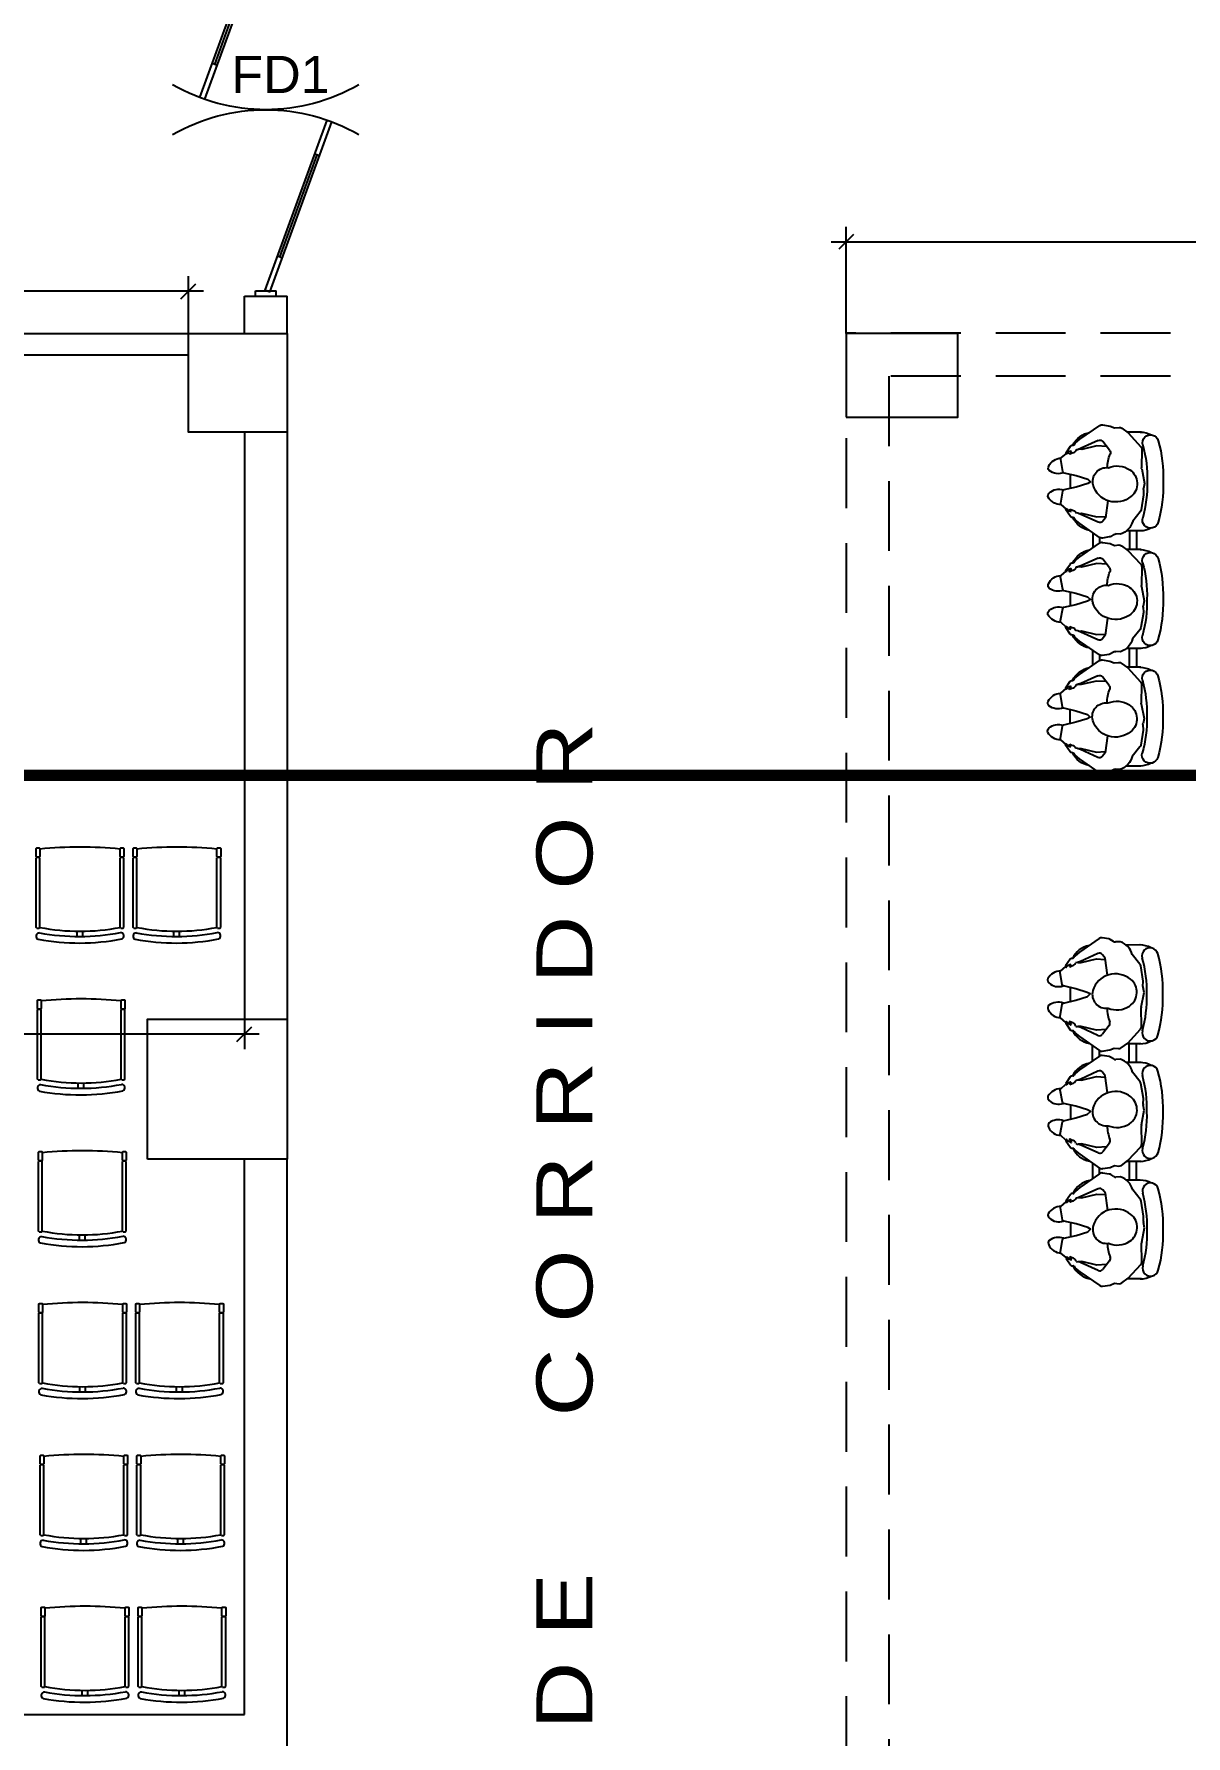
# Model space of a CAD drawing. Extents: x 6345096 to 6738923, y -6490958 to -6305885.
# Drawn here: x 6640441 to 6646623, y -6436884 to -6427753 of the extents above; entities that cross this region are included whole.
import ezdxf
from ezdxf.enums import TextEntityAlignment as Align

# ---------------------------------------------------------------- set-up
doc = ezdxf.new("R2010")
doc.units = 0
doc.header["$LTSCALE"] = 600
doc.header["$MEASUREMENT"] = 0
doc.header["$PDMODE"] = 35
doc.linetypes.add('DASHED', pattern=[0.75, 0.5, -0.25])
doc.linetypes.add('HIDDEN2', pattern=[0.1875, 0.125, -0.0625])
doc.layers.get('0').update_dxf_attribs({"linetype": 'CONTINUOUS'})
doc.layers.get('Defpoints').update_dxf_attribs({"linetype": 'CONTINUOUS'})
for name, color, linetype in [('Fire Door', 10, 'CONTINUOUS'), ('furniture', 33, 'CONTINUOUS'), ('LA-column', 3, 'CONTINUOUS'), ('REVISIONS', 6, 'CONTINUOUS'), ('Sections', 10, 'CONTINUOUS'), ('TXT', 6, 'CONTINUOUS'), ('Walls', 7, 'CONTINUOUS'), ('Working Dim', 5, 'CONTINUOUS')]:
    doc.layers.add(name, color=color, linetype=linetype)
doc.styles.add('ari', font='arial.ttf')
doc.styles.add('ARIAL', font='arial.ttf')
doc.dimstyles.new('int. dim', dxfattribs={"dimtxt": 200, "dimasz": 80, "dimexe": 80, "dimexo": 0, "dimgap": 70, "dimtad": 0, "dimdec": 0, "dimzin": 12, "dimdsep": 46, "dimtxsty": 'ari', "dimblk": 'OBLIQUE', "dimcen": 2, "dimdle": 80, "dimclrd": 256, "dimclre": 256, "dimclrt": 6, "dimadec": 0, "dimazin": 0, "dimtfac": 1, "dimtdec": 0, "dimtix": 1, "dimtmove": 2, "dimatfit": 3, "dimfxl": 1, "dimtolj": 1, "dimtzin": 0, "dimlwd": -1, "dimlwe": -1, "dimarcsym": 0})

# ---------------------------------------------------------------- blocks, each defined once
blk = doc.blocks.new('A$C32852038')
at = {"layer": 'furniture', "color": 8}
for p, q in [((-231.7, -54), (-235, -57.2)), ((-235, -430.7), (-235, -57.2)), ((-231.7, -54), (-218.3, -54)), ((-215, -57.2), (-218.3, -54)), ((-215, -430.7), (-215, -57.2)), ((218.3, -54), (215, -57.2)), ((215, -430.7), (215, -57.2)), ((218.3, -54), (231.7, -54)), ((235, -57.2), (231.7, -54)), ((235, -430.7), (235, -57.2)), ((-231.7, -434), (-235, -430.7)), ((-231.7, -434), (-218.3, -434)), ((-218.3, -434), (-215, -430.7)), ((-15.7, -479.2), (-15.7, -451.1)), ((14.8, -479.2), (14.8, -451.1)), ((218.3, -434), (215, -430.7)), ((218.3, -434), (231.7, -434)), ((231.7, -434), (235, -430.7))]:
    blk.add_line(p, q, dxfattribs=at)
for points in [[(-235, -50.7), (-235, -7.2), (-231.7, -4), (-218.3, -4), (-215, -7.2), (-215, -50.7), (-218.3, -54), (-231.7, -54)], [(215, -50.7), (215, -7.2), (218.3, -4), (231.7, -4), (235, -7.2), (235, -50.7), (231.7, -54), (218.3, -54)]]:
    blk.add_lwpolyline(points, close=True, dxfattribs=at)
for centre, radius, start, end in [((0, -2191.6), 2191.6, 84.36999, 95.63001), ((0, 692.7), 1143.8, 259.16569, 280.83431), ((-217.4, -477.9), 18, 89.44312, 247.64656), ((-4.7, 698.8), 1213.3, 259.57711, 280.84799), ((-4.7, 698.8), 1178, 259.5839, 280.82925), ((216.8, -476.2), 18, 292.35344, 90.55688)]:
    blk.add_arc(centre, radius, start, end, dxfattribs=at)
blk = doc.blocks.new('_Oblique')
at = {"color": 0, "linetype": 'ByBlock', "lineweight": -2}
blk.add_line((-0.5, -0.5), (0.5, 0.5), dxfattribs=at)
blk = doc.blocks.new('*D2185')
at = {"layer": 'Defpoints', "color": 0, "transparency": 16777216}
for p in [(6635920, -6432852.1, 5.1), (6641569.5, -6432852.1, 5.1), (6635920, -6433118.6)]:
    blk.add_point(p, dxfattribs=at)
at = {"layer": 'Working Dim', "transparency": 16777216}
for p, q in [((6635920, -6432852.1), (6635920, -6433198.6)), ((6641569.5, -6432852.1), (6641569.5, -6433198.6)), ((6635840, -6433118.6), (6638376.5, -6433118.6)), ((6641649.5, -6433118.6), (6639113.1, -6433118.6))]:
    blk.add_line(p, q, dxfattribs=at)
at = {"layer": 'Working Dim', "transparency": 16777216, "xscale": 80, "yscale": 80, "zscale": 80, "rotation": 180}
blk.add_blockref('_Oblique', (6635920, -6433118.6), dxfattribs=at)
at = {"layer": 'Working Dim', "transparency": 16777216, "xscale": 80, "yscale": 80, "zscale": 80}
blk.add_blockref('_Oblique', (6641569.5, -6433118.6), dxfattribs=at)
at = {"layer": 'Working Dim', "color": 6, "transparency": 16777216, "insert": (6638744.8, -6433118.6), "char_height": 200, "attachment_point": 5, "style": 'ari'}
blk.add_mtext('\\A1;5650', dxfattribs=at)
blk = doc.blocks.new('*D2229')
at = {"layer": 'Defpoints', "color": 0, "transparency": 16777216}
for p in [(6637355.5, -6429132.8), (6637355.5, -6429358.8, 1.4), (6641269.5, -6429358.8, 1.4)]:
    blk.add_point(p, dxfattribs=at)
at = {"layer": 'Working Dim', "transparency": 16777216}
for p, q in [((6637275.5, -6429132.8), (6638943.2, -6429132.8)), ((6637355.5, -6429358.8), (6637355.5, -6429052.8)), ((6641349.5, -6429132.8), (6639681.9, -6429132.8)), ((6641269.5, -6429358.8), (6641269.5, -6429052.8))]:
    blk.add_line(p, q, dxfattribs=at)
at = {"layer": 'Working Dim', "transparency": 16777216, "xscale": 80, "yscale": 80, "zscale": 80, "rotation": 180}
blk.add_blockref('_Oblique', (6637355.5, -6429132.8), dxfattribs=at)
at = {"layer": 'Working Dim', "transparency": 16777216, "xscale": 80, "yscale": 80, "zscale": 80}
blk.add_blockref('_Oblique', (6641269.5, -6429132.8), dxfattribs=at)
at = {"layer": 'Working Dim', "color": 6, "transparency": 16777216, "insert": (6639312.5, -6429132.8), "char_height": 200, "attachment_point": 5, "style": 'ari'}
blk.add_mtext('\\A1;3915', dxfattribs=at)
blk = doc.blocks.new('A$C6F2C55AD')
at = {"layer": 'furniture', "color": 8}
for p, q in [((-273.9, 917.1), (-308.5, 891.8)), ((-236, 918.6), (-259.6, 921)), ((-212.3, 928), (-236, 918.6)), ((-171.6, 934.6), (-212.3, 928)), ((-49.8, 857.1), (-156.5, 931.2)), ((-379.5, 895.9), (-302.9, 895.9)), ((-308.5, 891.8), (-377.1, 817.5)), ((-209.2, 797.7), (-173.4, 844.1)), ((-148.5, 850.3), (-56.1, 808.3)), ((-24.6, 836.6), (-49.8, 857.1)), ((-18.6, 827), (-24.6, 836.6)), ((-7.3, 824.3), (-15, 824.8)), ((-382.5, 803.2), (-381.1, 703.3)), ((-56.1, 808.3), (-39.7, 802.4)), ((-8.2, 781.4), (3.8, 776.1)), ((-1.3, 787.1), (-5, 793.2)), ((4.8, 781), (-1.3, 787.1)), ((-0.3, 792.4), (11, 788.8)), ((24.4, 784.6), (0.3, 820)), ((11, 788.8), (18.9, 779)), ((-381.5, 699), (-396.8, 620.7)), ((0, 593.2), (0, 668.6)), ((-396.8, 620.7), (-391.1, 593.4)), ((-390.7, 588.1), (-392.1, 559.3)), ((-392.1, 559.3), (-378.8, 477.9)), ((-374.5, 468.3), (-333.8, 417.4)), ((-199.8, 527.8), (-187.5, 436)), ((-56.1, 453.6), (-39.7, 459.4)), ((-39.7, 459.4), (-29.4, 461.9)), ((2.1, 482.2), (-9.9, 476.9)), ((-2.9, 468.6), (3.2, 477.3)), ((11, 473), (-2.9, 468.6)), ((0.3, 441.8), (24.4, 477.2)), ((3.6, 480.6), (2.1, 482.2)), ((3.2, 477.3), (3.6, 480.6)), ((18.9, 482.8), (11, 473)), ((-373.9, 365.9), (-301.2, 365.9)), ((-354.9, 365.9), (-354.9, 265)), ((-316.4, 365.9), (-316.4, 265)), ((-187.5, 436), (-173.4, 417.7)), ((-156.5, 330.7), (-49.8, 404.7)), ((-148.5, 411.5), (-56.1, 453.6)), ((-49.8, 404.7), (-24.6, 425.2)), ((-24.6, 425.2), (-18.6, 434.9)), ((-15, 437), (-7.3, 437.5)), ((-273.9, 286.2), (-308.5, 260.9)), ((-269.1, 348), (-244, 349.2)), ((-236, 287.7), (-259.6, 290.1)), ((-212.3, 297.1), (-236, 287.7)), ((-232.1, 346.1), (-215.8, 336)), ((-171.6, 303.7), (-212.3, 297.1)), ((-208.2, 333.1), (-171.6, 327.2)), ((-156.5, 330.7), (-156.5, 300.2)), ((-49.8, 226.2), (-156.5, 300.3)), ((-119.5, 356.4), (-119.5, 274.5)), ((-379.5, 265), (-302.9, 265)), ((-308.5, 260.9), (-377.1, 186.6)), ((-373.9, 265), (-302.9, 265)), ((-209.2, 166.7), (-173.4, 213.2)), ((-148.5, 219.4), (-56.1, 177.3)), ((-24.6, 205.7), (-49.8, 226.2)), ((-18.6, 196), (-24.6, 205.7)), ((-7.3, 193.4), (-15, 193.9)), ((24.4, 153.7), (0.3, 189.1)), ((-382.5, 172.3), (-381.1, 72.4)), ((-56.1, 177.3), (-39.7, 171.5)), ((-8.2, 150.5), (3.8, 145.2)), ((-1.3, 156.2), (-5, 162.3)), ((4.8, 150.1), (-1.3, 156.2)), ((-0.3, 161.5), (11, 157.9)), ((11, 157.9), (18.9, 148.1)), ((-381.5, 68.1), (-396.8, -10.2)), ((0, -37.7), (0, 37.7)), ((-396.8, -10.2), (-391.1, -37.5)), ((-390.7, -42.8), (-392.1, -71.7)), ((-392.1, -71.7), (-378.8, -153)), ((-374.5, -162.6), (-333.8, -213.5)), ((-199.8, -103.1), (-187.5, -194.9)), ((-148.5, -219.4), (-56.1, -177.3)), ((-56.1, -177.3), (-39.7, -171.5)), ((-39.7, -171.5), (-29.4, -169.1)), ((2.1, -148.7), (-9.9, -154)), ((-2.9, -162.3), (3.2, -153.6)), ((11, -157.9), (-2.9, -162.3)), ((0.3, -189.1), (24.4, -153.7)), ((3.6, -150.3), (2.1, -148.7)), ((3.2, -153.6), (3.6, -150.3)), ((18.9, -148.1), (11, -157.9)), ((-379.5, -265), (-301.2, -265)), ((-354.9, -265), (-354.9, -365.9)), ((-316.4, -265), (-316.4, -365.9)), ((-187.5, -194.9), (-173.4, -213.2)), ((-156.5, -300.3), (-49.8, -226.2)), ((-49.8, -226.2), (-24.6, -205.7)), ((-24.6, -205.7), (-18.6, -196)), ((-15, -193.9), (-7.3, -193.4)), ((-273.9, -344.7), (-308.5, -370)), ((-269.1, -282.9), (-244, -281.7)), ((-236, -343.2), (-259.6, -340.8)), ((-212.3, -333.8), (-236, -343.2)), ((-232.1, -284.8), (-215.8, -294.9)), ((-171.6, -327.2), (-212.3, -333.8)), ((-208.2, -297.8), (-171.6, -303.7)), ((-156.5, -300.2), (-156.5, -330.7)), ((-49.8, -404.7), (-156.5, -330.7)), ((-119.5, -274.5), (-119.5, -356.4)), ((-379.5, -365.9), (-302.9, -365.9)), ((-308.5, -370), (-377.1, -444.3)), ((-373.9, -365.9), (-302.9, -365.9)), ((-209.2, -464.2), (-173.4, -417.7)), ((-148.5, -411.5), (-56.1, -453.6)), ((-56.1, -453.6), (-39.7, -459.4)), ((-24.6, -425.2), (-49.8, -404.7)), ((-18.6, -434.9), (-24.6, -425.2)), ((-7.3, -437.5), (-15, -437)), ((24.4, -477.2), (0.3, -441.8)), ((-382.5, -458.6), (-381.1, -558.6)), ((-8.2, -480.4), (3.8, -485.7)), ((-1.3, -474.7), (-5, -468.6)), ((4.8, -480.8), (-1.3, -474.7)), ((-0.3, -469.4), (11, -473)), ((11, -473), (18.9, -482.8)), ((-381.5, -562.8), (-396.8, -641.1)), ((0, -668.6), (0, -593.2)), ((-396.8, -641.1), (-391.1, -668.4)), ((-390.7, -673.7), (-392.1, -702.6)), ((-392.1, -702.6), (-378.8, -783.9)), ((-374.5, -793.5), (-333.8, -844.4)), ((-199.8, -734), (-187.5, -825.8)), ((-148.5, -850.3), (-56.1, -808.3)), ((-56.1, -808.3), (-39.7, -802.4)), ((-39.7, -802.4), (-29.4, -800)), ((2.1, -779.6), (-9.9, -784.9)), ((-2.9, -793.2), (3.2, -784.5)), ((11, -788.8), (-2.9, -793.2)), ((0.3, -820), (24.4, -784.6)), ((3.6, -781.3), (2.1, -779.6)), ((3.2, -784.5), (3.6, -781.3)), ((18.9, -779), (11, -788.8)), ((-379.5, -895.9), (-301.2, -895.9)), ((-269.1, -913.9), (-244, -912.6)), ((-187.5, -825.8), (-173.4, -844.1)), ((-156.5, -931.2), (-49.8, -857.1)), ((-49.8, -857.1), (-24.6, -836.6)), ((-24.6, -836.6), (-18.6, -827)), ((-15, -824.8), (-7.3, -824.3)), ((-232.1, -915.7), (-215.8, -925.8)), ((-208.2, -928.7), (-171.6, -934.6))]:
    blk.add_line(p, q, dxfattribs=at)
for points in [[(-193.3, 818.4), (-141, 821.7), (-59.4, 802.1), (-41.8, 803.1)], [(-41.8, 458.7), (-59.4, 459.7), (-141, 440.2), (-186.8, 443)], [(-193.3, 187.5), (-141, 190.8), (-59.4, 171.2), (-41.8, 172.2)], [(-41.8, -172.2), (-59.4, -171.2), (-141, -190.8), (-186.8, -187.9)], [(-193.3, -443.4), (-141, -440.2), (-59.4, -459.7), (-41.8, -458.7)], [(-41.8, -803.1), (-59.4, -802.1), (-141, -821.7), (-186.8, -818.8)]]:
    blk.add_lwpolyline(points, dxfattribs=at)
for points in [[(24, 780.6), (51.6, 756.1, -0.259848), (54.2, 748.7), (42.8, 683.4, -0.302547), (36.6, 676.9), (-30, 661.8), (-92, 642.2), (-107.1, 628.4), (-92, 619.6), (-30, 600.1), (36.6, 584.9, -0.302547), (42.8, 578.4), (54.2, 513.1, -0.259848), (51.6, 505.7), (24, 481.2)], [(24, 149.7), (51.6, 125.2, -0.259848), (54.2, 117.8), (42.8, 52.5, -0.302547), (36.6, 46), (-30, 30.9), (-92, 11.3), (-107.1, -2.6), (-92, -11.3), (-30, -30.9), (36.6, -46, -0.302547), (42.8, -52.5), (54.2, -117.8, -0.259848), (51.6, -125.2), (24, -149.7)], [(24, -481.2), (51.6, -505.7, -0.259848), (54.2, -513.1), (42.8, -578.4, -0.302547), (36.6, -584.9), (-30, -600.1), (-92, -619.6), (-107.1, -633.5), (-92, -642.2), (-30, -661.8), (36.6, -676.9, -0.302547), (42.8, -683.4), (54.2, -748.7, -0.259848), (51.6, -756.1), (24, -780.6)]]:
    blk.add_lwpolyline(points, format="xyb", dxfattribs=at)
for points in [[(114.8, 688.7, 0.28165), (117.5, 712.3, 0.281432), (51.6, 756.1, -0.259848), (54.2, 748.7), (42.8, 683.4, -0.302547), (36.6, 676.9, 0.254294)], [(114.8, 57.8, 0.28165), (117.5, 81.4, 0.281432), (51.6, 125.2, -0.259848), (54.2, 117.8), (42.8, 52.5, -0.302547), (36.6, 46, 0.254294)], [(114.8, -573.2, 0.28165), (117.5, -549.5, 0.281432), (51.6, -505.7, -0.259848), (54.2, -513.1), (42.8, -578.4, -0.302547), (36.6, -584.9, 0.254294)]]:
    blk.add_lwpolyline(points, format="xyb", close=True, dxfattribs=at)
for centre, radius, start, end in [((-261.7, 900.4), 20.7, 84.29363, 126.13788), ((-168.3, 914.2), 20.7, 55.24777, 99.15185), ((235.6, 651.7), 733.2, 164.36103, 181.62474), ((-428.9, 837.7), 43.2, 344.36103, 164.36104), ((-373.9, 770.9), 125, 90, 118.96988), ((235.6, 651.7), 646.8, 164.36103, 181.84194), ((-157, 831.5), 20.7, 65.51249, 142.39912), ((-125, 770.9), 125, 25.44074, 79.81532), ((-14.7, 829.3), 4.56, 211.63275, 266.43849), ((-7.9, 814.4), 9.9, 34.24677, 86.43849), ((-361.9, 803.5), 20.7, 137.31606, 180.81906), ((-192.8, 785), 20.7, 142.39912, 201.4261), ((-408.7, 700.3), 211.3, 1.18069, 21.4261), ((-36.5, 792.7), 10.2, 45.43504, 108.17835), ((-5.4, 806), 24.7, 193.98884, 263.53885), ((-3.4, 788.4), 5.09, 52.46369, 108.41492), ((0, 780.9), 6.05, 308.41805, 329.29465), ((2.9, 779.1), 2.67, 329.29465, 45.0334), ((20.5, 780.3), 2.15, 218.55305, 288.58085), ((19.6, 783), 4.98, 288.58085, 18.61426), ((-401.8, 703), 20.7, 348.89823, 0.81906), ((-268.6, 619.1), 89.1, 123.31223, 231.31111), ((-250.4, 591.3), 122.4, 67.14969, 123.31223), ((-192.5, 630.9), 73.9, 343.97185, 98.05093), ((235.6, 610.1), 733.2, 178.37526, 195.63897), ((235.6, 610.1), 646.8, 178.15806, 195.63897), ((-411.3, 589.1), 20.7, 357.13547, 11.89725), ((-242.3, 652), 131.3, 231.31111, 285.54285), ((-240.2, 644.6), 123.6, 285.54285, 343.97185), ((62.3, 512.8), 75.9, 47.32958, 108.89776), ((98.3, 551.8), 22.8, 344.36324, 47.28276), ((-358.4, 481.3), 20.7, 189.3001, 218.6806), ((-7, 453), 24.1, 96.90921, 158.38711), ((20.5, 481.5), 2.15, 71.41915, 141.44695), ((19.6, 478.8), 4.98, 341.38574, 71.41915), ((49, 587.7), 82.7, 271.27331, 329.46406), ((-428.9, 424.1), 43.2, 195.63896, 15.63897), ((-373.9, 490.9), 125, 241.03012, 270), ((-237.5, 442.2), 99.4, 194.4561, 251.46269), ((-157, 430.3), 20.7, 217.60088, 294.48751), ((-125, 490.9), 125, 280.18468, 334.55926), ((-14.7, 432.5), 4.56, 93.56151, 148.36725), ((-7.9, 447.4), 9.9, 273.56151, 325.75323), ((-261.7, 269.5), 20.7, 84.29363, 126.13788), ((-243, 328.6), 20.7, 58.02464, 92.85908), ((-204.9, 353.5), 20.7, 238.02464, 260.84815), ((-168.3, 347.6), 20.7, 260.84815, 304.75223), ((-168.3, 283.3), 20.7, 55.24777, 99.15185), ((235.6, 20.8), 733.2, 164.36103, 181.62474), ((-428.9, 206.8), 43.2, 344.36103, 164.36104), ((-373.9, 140), 125, 90, 118.96988), ((235.6, 20.8), 646.8, 164.36103, 181.84194), ((-361.9, 172.6), 20.7, 137.31606, 180.81906), ((-157, 200.6), 20.7, 65.51249, 142.39912), ((-125, 140), 125, 25.44074, 79.81532), ((-14.7, 198.4), 4.56, 211.63275, 266.43849), ((-7.9, 183.5), 9.9, 34.24677, 86.43849), ((-192.8, 154.1), 20.7, 142.39912, 201.4261), ((-408.7, 69.4), 211.3, 1.18069, 21.4261), ((-36.5, 161.8), 10.2, 45.43504, 108.17835), ((-5.4, 175), 24.7, 193.98884, 263.53885), ((-3.4, 157.5), 5.09, 52.46369, 108.41492), ((0, 149.9), 6.05, 308.41805, 329.29465), ((2.9, 148.2), 2.67, 329.29465, 45.0334), ((20.5, 149.4), 2.15, 218.55305, 288.58085), ((19.6, 152.1), 4.98, 288.58085, 18.61426), ((235.6, -20.8), 733.2, 178.37526, 195.63897), ((235.6, -20.8), 646.8, 178.15806, 195.63897), ((-401.8, 72.1), 20.7, 348.89823, 0.81906), ((-268.6, -11.8), 89.1, 123.31223, 231.31111), ((-250.4, -39.6), 122.4, 67.14969, 123.31223), ((-192.5, 0), 73.9, 343.97185, 98.05093), ((-411.3, -41.8), 20.7, 357.13547, 11.89725), ((-242.3, 21.1), 131.3, 231.31111, 285.54285), ((-240.2, 13.7), 123.6, 285.54285, 343.97185), ((62.3, -118.1), 75.9, 47.32958, 108.89776), ((49, -43.2), 82.7, 271.27331, 329.46406), ((98.3, -79.1), 22.8, 344.36324, 47.28276), ((-358.4, -149.7), 20.7, 189.3001, 218.6806), ((-7, -178), 24.1, 96.90921, 158.38711), ((20.5, -149.4), 2.15, 71.41915, 141.44695), ((19.6, -152.1), 4.98, 341.38574, 71.41915), ((-428.9, -206.8), 43.2, 195.63896, 15.63897), ((-373.9, -140), 125, 241.03012, 270), ((-237.5, -188.7), 99.4, 194.4561, 251.46269), ((-157, -200.6), 20.7, 217.60088, 294.48751), ((-125, -140), 125, 280.18468, 334.55926), ((-14.7, -198.4), 4.56, 93.56151, 148.36725), ((-7.9, -183.5), 9.9, 273.56151, 325.75323), ((-261.7, -361.4), 20.7, 84.29363, 126.13788), ((-243, -302.3), 20.7, 58.02464, 92.85908), ((-204.9, -277.4), 20.7, 238.02464, 260.84815), ((-168.3, -283.3), 20.7, 260.84815, 304.75223), ((-168.3, -347.6), 20.7, 55.24777, 99.15185), ((235.6, -610.1), 733.2, 164.36103, 181.62474), ((-428.9, -424.1), 43.2, 344.36103, 164.36104), ((-373.9, -490.9), 125, 90, 118.96988), ((235.6, -610.1), 646.8, 164.36103, 181.84194), ((-361.9, -458.3), 20.7, 137.31606, 180.81906), ((-157, -430.3), 20.7, 65.51249, 142.39912), ((-125, -490.9), 125, 25.44074, 79.81532), ((-14.7, -432.5), 4.56, 211.63275, 266.43849), ((-7.9, -447.4), 9.9, 34.24677, 86.43849), ((-192.8, -476.8), 20.7, 142.39912, 201.4261), ((-408.7, -561.5), 211.3, 1.18069, 21.4261), ((-36.5, -469.1), 10.2, 45.43504, 108.17835), ((-5.4, -455.9), 24.7, 193.98884, 263.53885), ((-3.4, -473.4), 5.09, 52.46369, 108.41492), ((0, -481), 6.05, 308.41805, 329.29465), ((2.9, -482.7), 2.67, 329.29465, 45.0334), ((20.5, -481.5), 2.15, 218.55305, 288.58085), ((19.6, -478.8), 4.98, 288.58085, 18.61426), ((235.6, -651.7), 733.2, 178.37526, 195.63897), ((235.6, -651.7), 646.8, 178.15806, 195.63897), ((-401.8, -558.9), 20.7, 348.89823, 0.81906), ((-268.6, -642.7), 89.1, 123.31223, 231.31111), ((-250.4, -670.5), 122.4, 67.14969, 123.31223), ((-192.5, -630.9), 73.9, 343.97185, 98.05093), ((-411.3, -672.7), 20.7, 357.13547, 11.89725), ((-242.3, -609.8), 131.3, 231.31111, 285.54285), ((-240.2, -617.2), 123.6, 285.54285, 343.97185), ((62.3, -749.1), 75.9, 47.32958, 108.89776), ((49, -674.1), 82.7, 271.27331, 329.46406), ((98.3, -710), 22.8, 344.36324, 47.28276), ((-358.4, -780.6), 20.7, 189.3001, 218.6806), ((-7, -808.9), 24.1, 96.90921, 158.38711), ((-7.9, -814.4), 9.9, 273.56151, 325.75323), ((20.5, -780.3), 2.15, 71.41915, 141.44695), ((19.6, -783), 4.98, 341.38574, 71.41915), ((-428.9, -837.7), 43.2, 195.63896, 15.63897), ((-373.9, -770.9), 125, 241.03012, 270), ((-237.5, -819.6), 99.4, 194.4561, 251.46269), ((-243, -933.2), 20.7, 58.02464, 92.85908), ((-157, -831.5), 20.7, 217.60088, 294.48751), ((-125, -770.9), 125, 280.18468, 334.55926), ((-14.7, -829.3), 4.56, 93.56151, 148.36725), ((-204.9, -908.3), 20.7, 238.02464, 260.84815), ((-168.3, -914.2), 20.7, 260.84815, 304.75223)]:
    blk.add_arc(centre, radius, start, end, dxfattribs=at)
blk = doc.blocks.new('*D2410')
at = {"layer": 'Defpoints', "color": 0, "transparency": 16777216}
for p in [(6644799.4, -6428867.7), (6644799.4, -6429358.8, 3.4), (6651189.5, -6429358.8, 1)]:
    blk.add_point(p, dxfattribs=at)
at = {"layer": 'Working Dim', "transparency": 16777216}
for p, q in [((6644799.4, -6429358.8), (6644799.4, -6428787.7)), ((6651189.5, -6429358.8), (6651189.5, -6428787.7)), ((6644719.4, -6428867.7), (6647625.6, -6428867.7)), ((6651269.5, -6428867.7), (6648363.3, -6428867.7))]:
    blk.add_line(p, q, dxfattribs=at)
at = {"layer": 'Working Dim', "transparency": 16777216, "xscale": 80, "yscale": 80, "zscale": 80, "rotation": 180}
blk.add_blockref('_Oblique', (6644799.4, -6428867.7), dxfattribs=at)
at = {"layer": 'Working Dim', "transparency": 16777216, "xscale": 80, "yscale": 80, "zscale": 80}
blk.add_blockref('_Oblique', (6651189.5, -6428867.7), dxfattribs=at)
at = {"layer": 'Working Dim', "color": 6, "transparency": 16777216, "insert": (6647994.4, -6428867.7), "char_height": 200, "attachment_point": 5, "style": 'ari'}
blk.add_mtext('\\A1;6390', dxfattribs=at)
blk = doc.blocks.new('A$C15456D16')
at = {"layer": 'Fire Door'}
for p, q in [((969.1, -3.6), (55.6, 329)), ((969.1, -3.6), (55.6, 329)), ((969.2, -3.6), (55.6, 329)), ((978.6, 22.6), (65.1, 355.1)), ((978.6, 22.6), (65.1, 355.1)), ((978.7, 22.6), (65.1, 355.1)), ((247.8, 288.6), (238.3, 262.5)), ((247.8, 288.6), (238.3, 262.5)), ((247.8, 288.6), (238.3, 262.5)), ((791.2, 76), (243, 275.5)), ((791.2, 76), (243, 275.5)), ((791.2, 76), (243, 275.5)), ((-1000, 55.6), (-972.2, 55.6)), ((-1000, -55.6), (-1000, 55.6)), ((-1000, 55.6), (-972.2, 55.6)), ((-1000, -55.6), (-1000, 55.6)), ((-1000, 55.6), (-972.2, 55.6)), ((-1000, -55.6), (-1000, 55.6)), ((-978.6, -22.6), (-969.1, 3.6)), ((-978.6, -22.6), (-969.1, 3.6)), ((-978.6, -22.6), (-969.1, 3.6)), ((-972.2, -55.6), (-972.2, 55.6)), ((-972.2, -55.6), (-972.2, 55.6)), ((-972.2, -55.6), (-972.2, 55.6)), ((-969.1, 3.6), (-55.6, -329)), ((-969.1, 3.6), (-55.6, -329)), ((-969.1, 3.6), (-55.5, -329)), ((795.9, 89.1), (786.4, 63)), ((795.9, 89.1), (786.4, 63)), ((795.9, 89.1), (786.4, 63)), ((978.6, 22.6), (969.1, -3.6)), ((978.6, 22.6), (969.1, -3.6)), ((978.7, 22.6), (969.2, -3.6)), ((1000, 55.6), (972.2, 55.6)), ((972.2, -55.6), (972.2, 55.6)), ((1000, 55.6), (972.2, 55.6)), ((972.2, -55.6), (972.2, 55.6)), ((1000, 55.6), (972.2, 55.6)), ((972.2, -55.6), (972.2, 55.6)), ((1000, -55.6), (1000, 55.6)), ((1000, -55.6), (1000, 55.6)), ((1000, -55.6), (1000, 55.6)), ((-1000, -55.6), (-972.2, -55.6)), ((-1000, -55.6), (-972.2, -55.6)), ((-1000, -55.6), (-972.2, -55.6)), ((-978.6, -22.6), (-65.1, -355.1)), ((-978.6, -22.6), (-65.1, -355.1)), ((-978.6, -22.6), (-65, -355.1)), ((-795.9, -89.1), (-786.4, -63)), ((-795.9, -89.1), (-786.4, -63)), ((-795.9, -89.1), (-786.4, -63)), ((-791.2, -76), (-243, -275.5)), ((-791.2, -76), (-243, -275.5)), ((-791.2, -76), (-243, -275.5)), ((1000, -55.6), (972.2, -55.6)), ((1000, -55.6), (972.2, -55.6)), ((1000, -55.6), (972.2, -55.6)), ((-238.3, -262.5), (-247.8, -288.6)), ((-238.3, -262.5), (-247.8, -288.6)), ((-238.3, -262.5), (-247.8, -288.6))]:
    blk.add_line(p, q, dxfattribs=at)
at = {"layer": 'Fire Door', "extrusion": (0, 0, -1)}
for centre, major_axis, start_param, end_param in [((-1000, 0), (-1000, 0.1), 2.617886, 3.665084), ((-1000, 0), (-1000, 0.1), 2.617886, 3.665084), ((-1000, 0), (-1000, 0.1), 2.617886, 3.665084), ((1000, 0), (1000, 0.1), 2.618102, 3.665299), ((1000, 0), (1000, 0.1), 2.618102, 3.665299), ((1000, 0), (1000, 0.1), 2.618102, 3.665299)]:
    blk.add_ellipse(centre, major_axis=major_axis, ratio=1, start_param=start_param, end_param=end_param, dxfattribs=at)

msp = doc.modelspace()

# ---------------------------------------------------------------- linework, layer by layer
at = {"layer": 'LA-column', "color": 2}
for points, elevation in [([(6641799.537, -6429358.805), (6641799.537, -6429888.805), (6641269.537, -6429888.805), (6641269.537, -6429358.805)], 2.283), ([(6644799.357, -6429808.803), (6645399.357, -6429808.803), (6645399.357, -6429358.803), (6644799.357, -6429358.803)], 3.421), ([(6641049.537, -6433788.819), (6641049.537, -6433038.819), (6641799.537, -6433038.819), (6641799.537, -6433788.819)], 2.283)]:
    msp.add_lwpolyline(points, close=True, dxfattribs=dict(at, elevation=elevation))
at = {"layer": 'REVISIONS', "linetype": 'HIDDEN2', "ltscale": 5, "elevation": 40.685}
for points in [[(6651039.505, -6429358.659), (6644799.357, -6429358.567), (6644799.356, -6440283.703)], [(6651039.501, -6429588.66), (6645029.357, -6429588.571), (6645029.356, -6440283.703)]]:
    msp.add_lwpolyline(points, dxfattribs=at)
at = {"layer": 'Sections', "linetype": 'DASHED', "lineweight": 0, "ltscale": 2, "const_width": 60, "flags": 128}
msp.add_lwpolyline([(6654551.252, -6431729.833), (6655099.12, -6430597.18), (6655099.12, -6431729.833), (6529675.592, -6431729.833), (6529675.592, -6430597.18), (6530223.46, -6431729.833)], dxfattribs=at)
at = {"layer": 'Walls', "linetype": 'Continuous'}
for p, q in [((6641569.539, -6429358.805, 2.283), (6641569.539, -6429158.773, 2.283)), ((6641569.539, -6429158.773, 2.283), (6641799.539, -6429158.773, 2.283)), ((6641799.539, -6429358.805, 2.283), (6641799.539, -6429158.773, 2.283)), ((6641569.546, -6429888.805, -2.848), (6641569.543, -6433038.748, -2.848)), ((6641799.546, -6429888.805, -2.848), (6641799.543, -6433038.748, -2.848)), ((6641569.546, -6436768.794, -2.848), (6641569.542, -6433788.819, -2.848)), ((6641799.542, -6440128.875, 1.031), (6641799.534, -6433788.819, -2.848)), ((6635922.042, -6436768.794, -2.848), (6641569.546, -6436768.794, -2.848))]:
    msp.add_line(p, q, dxfattribs=at)
at = {"layer": 'Walls'}
for p, q in [((6637355.542, -6429358.794, -1.476), (6641269.537, -6429358.794, -1.476)), ((6637355.542, -6429473.794, -1.476), (6641269.537, -6429473.794, -1.476))]:
    msp.add_line(p, q, dxfattribs=at)
at = {"layer": 'Walls', "linetype": 'Continuous', "elevation": 2.283, "flags": 128}
for points in [[(6641569.539, -6429358.805), (6641569.539, -6429158.773)], [(6641799.539, -6429358.805), (6641799.539, -6429158.773)]]:
    msp.add_lwpolyline(points, dxfattribs=at)

# ---------------------------------------------------------------- block references
at = {"layer": 'Fire Door', "color": 3, "lineweight": 0, "rotation": 270}
msp.add_blockref('A$C15456D16', (6641684.54, -6428158.718, 3.805), dxfattribs=at)
at = {"layer": 'furniture', "ltscale": 0.75, "xscale": -1, "rotation": 359.9077851492898}
msp.add_blockref('A$C6F2C55AD', (6646002.867, -6430783.633, 39.547), dxfattribs=at)
at = {"layer": 'furniture'}
for p in [(6640687.494, -6432115.223, -2.168), (6641207.494, -6432115.223, -2.168), (6640693.803, -6432929.787, -2.168), (6640700.112, -6433744.35, -2.168), (6640701.92, -6434558.922, -2.168), (6641221.92, -6434558.922, -2.168), (6640708.229, -6435373.486, -2.168), (6641228.229, -6435373.486, -2.168), (6640714.538, -6436188.049, -2.168), (6641234.538, -6436188.049, -2.168)]:
    msp.add_blockref('A$C32852038', p, dxfattribs=at)
at = {"layer": 'furniture', "ltscale": 0.75, "rotation": 180.0922148507102}
msp.add_blockref('A$C6F2C55AD', (6646002.867, -6433536.753, 39.547), dxfattribs=at)

# ---------------------------------------------------------------- texts
at = {"layer": 'Fire Door', "style": 'ARIAL'}
msp.add_text('FD1', height=200, dxfattribs=at).set_placement((6641763.786, -6428069.858, 4.783), align=Align.CENTER)
at = {"layer": 'TXT', "color": 7, "style": 'ARIAL', "width": 1.2}
msp.add_text('3.00 M      W I D E      C O R R I D O R', height=300.52174, rotation=90, dxfattribs=at).set_placement((6643437.6, -6435785.753, -1.74), align=Align.CENTER)

# ---------------------------------------------------------------- dimensions: what is measured, and where the dimension line sits
at = {"layer": 'Working Dim'}
dim = msp.add_linear_dim(base=(6644799.357, -6428867.692), p1=(6651189.497, -6429358.812, 1.031), p2=(6644799.357, -6429358.812, 3.421), dimstyle='int. dim', dxfattribs=at)
dim.commit()
dim.dimension.update_dxf_attribs({"geometry": '*D2410', "text_midpoint": (6647994.427, -6428867.692)})
dim = msp.add_linear_dim(base=(6637355.542, -6429132.787, -2.848), p1=(6641269.537, -6429358.794, -1.476), p2=(6637355.542, -6429358.794, -1.476), angle=180, text='3915', dimstyle='int. dim', override={"dimtxt": 200}, dxfattribs=at)
dim.commit()
dim.dimension.update_dxf_attribs({"geometry": '*D2229', "text_midpoint": (6639312.539, -6429132.787, -2.848)})
dim = msp.add_linear_dim(base=(6635920.042, -6433118.616, -2.848), p1=(6641569.543, -6432852.057, 2.283), p2=(6635920.042, -6432852.057, 2.283), angle=180, dimstyle='int. dim', override={"dimtxt": 200}, dxfattribs=at)
dim.commit()
dim.dimension.update_dxf_attribs({"geometry": '*D2185', "text_midpoint": (6638744.792, -6433118.616, -2.848)})

doc.saveas('drawing.dxf')
